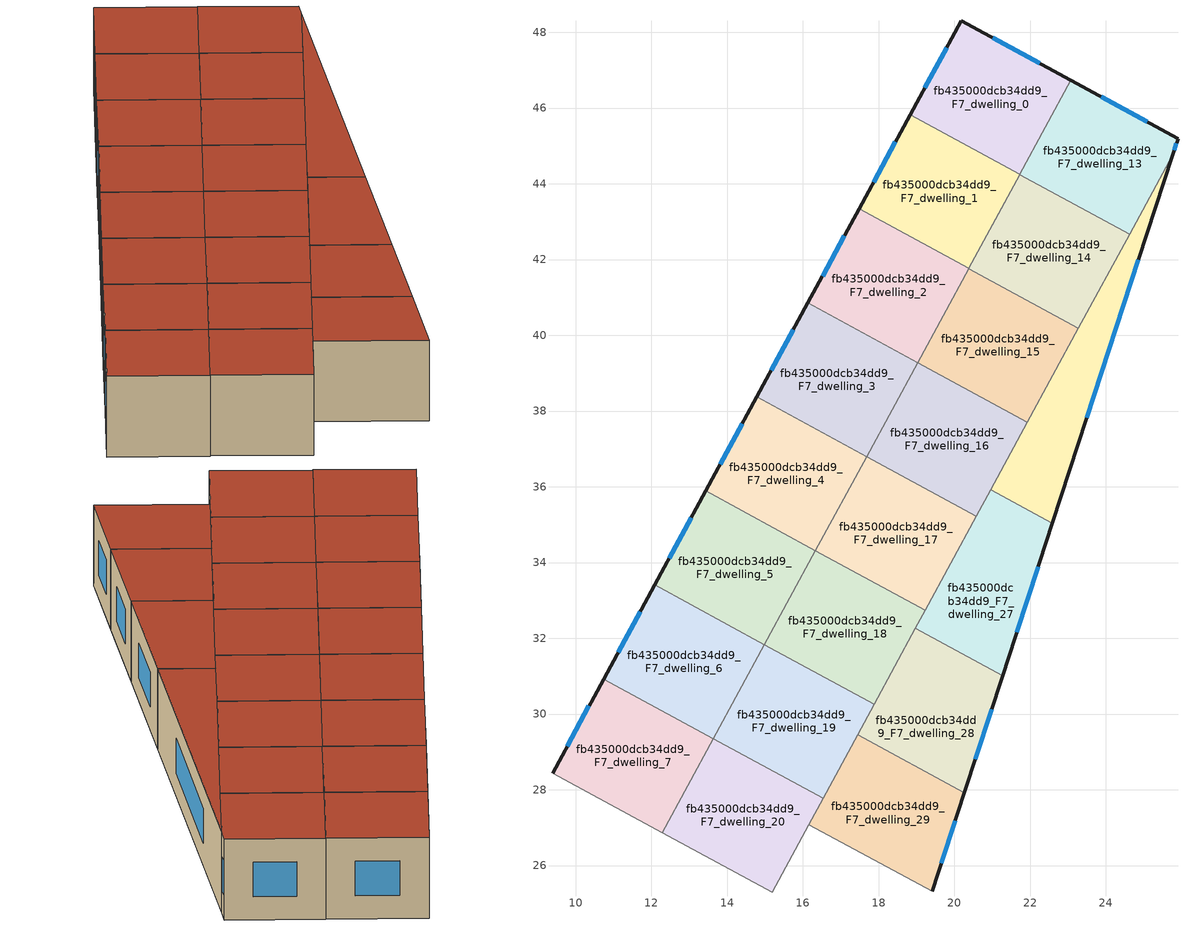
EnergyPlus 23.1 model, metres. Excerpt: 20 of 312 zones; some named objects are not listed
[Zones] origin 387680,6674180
fb435000dcb34dd9_F7_dwelling_0
 floor to fb435000dcb34dd9_F6_dwelling_0 (EU_floor_Construction): 23.08,46.73 21.73,44.25 18.83,45.82 20.18,48.31 z21
 wall outside (EU_wall_Construction): 23.08,46.73 20.18,48.31 18.83,45.82 z21:24
 wall to fb435000dcb34dd9_F7_dwelling_1 (EU_wall_Construction): 18.83,45.82 21.73,44.25 z21:24
 wall to fb435000dcb34dd9_F7_dwelling_13 (EU_wall_Construction): 21.73,44.25 23.08,46.73 z21:24
 window (EU_Window_Construction): 19.79,47.6 19.22,46.53 / 22.25,47.18 21.01,47.86 z21.86:23.14
 roof outside (EU_roof_Construction): 21.73,44.25 23.08,46.73 20.18,48.31 18.83,45.82 z24
fb435000dcb34dd9_F7_dwelling_1
 floor to fb435000dcb34dd9_F6_dwelling_1 (EU_floor_Construction): 21.73,44.25 20.38,41.76 17.48,43.34 18.83,45.82 z21
 wall outside (EU_wall_Construction): 18.83,45.82 17.48,43.34 z21:24
 wall to fb435000dcb34dd9_F7_dwelling_2 (EU_wall_Construction): 17.48,43.34 20.38,41.76 z21:24
 wall to fb435000dcb34dd9_F7_dwelling_14 (EU_wall_Construction): 20.38,41.76 21.73,44.25 z21:24
 window (EU_Window_Construction): 18.44,45.11 17.87,44.05 z21.86:23.14
 roof outside (EU_roof_Construction): 20.38,41.76 21.73,44.25 18.83,45.82 17.48,43.34 z24
fb435000dcb34dd9_F7_dwelling_13
 floor to fb435000dcb34dd9_F6_dwelling_13 (EU_floor_Construction): 25.9,45.2 25.77,44.77 24.62,42.67 21.73,44.25 21,42.91 23.08,46.73 z21
 wall outside (EU_wall_Construction): 25.77,44.77 25.9,45.2 23.08,46.73 z21:24
 wall to fb435000dcb34dd9_F7_dwelling_14 (EU_wall_Construction): 21.73,44.25 24.62,42.67 z21:24
 wall to fb435000dcb34dd9_F7_dwelling_26 (EU_wall_Construction): 24.62,42.67 25.77,44.77 z21:24
 wall adiabatic (EU_wall_Construction): 21.73,44.25 21,42.91 21.73,44.24 z21:24
 window (EU_Window_Construction): 25.1,45.63 23.88,46.29 / 25.8,44.89 25.86,45.07 z21.86:23.14
 roof outside (EU_roof_Construction): 24.62,42.67 25.77,44.77 25.9,45.2 23.08,46.73 21,42.91 21.73,44.25 z24
fb435000dcb34dd9_F7_dwelling_14
 floor to fb435000dcb34dd9_F6_dwelling_14 (EU_floor_Construction): 24.62,42.67 23.28,40.19 20.38,41.76 21.73,44.25 z21
 wall to fb435000dcb34dd9_F7_dwelling_15 (EU_wall_Construction): 20.38,41.76 23.28,40.19 z21:24
 wall to fb435000dcb34dd9_F7_dwelling_26 (EU_wall_Construction): 23.28,40.19 24.62,42.67 z21:24
 roof outside (EU_roof_Construction): 23.28,40.19 24.62,42.67 21.73,44.25 20.38,41.76 z24
fb435000dcb34dd9_F7_dwelling_15
 floor to fb435000dcb34dd9_F6_dwelling_15 (EU_floor_Construction): 23.28,40.19 21.93,37.71 19.03,39.28 20.38,41.76 z21
 wall to fb435000dcb34dd9_F7_dwelling_16 (EU_wall_Construction): 19.03,39.28 21.93,37.71 z21:24
 wall to fb435000dcb34dd9_F7_dwelling_2 (EU_wall_Construction): 20.38,41.76 19.03,39.28 z21:24
 wall to fb435000dcb34dd9_F7_dwelling_26 (EU_wall_Construction): 21.93,37.71 23.28,40.19 z21:24
 roof outside (EU_roof_Construction): 21.93,37.71 23.28,40.19 20.38,41.76 19.03,39.28 z24
fb435000dcb34dd9_F7_dwelling_16
 floor to fb435000dcb34dd9_F6_dwelling_16 (EU_floor_Construction): 21.93,37.71 20.58,35.22 17.68,36.8 19.03,39.28 z21
 wall to fb435000dcb34dd9_F7_dwelling_17 (EU_wall_Construction): 17.68,36.8 20.58,35.22 z21:24
 wall to fb435000dcb34dd9_F7_dwelling_27 (EU_wall_Construction): 20.58,35.22 20.96,35.93 z21:24
 wall to fb435000dcb34dd9_F7_dwelling_3 (EU_wall_Construction): 19.03,39.28 17.68,36.8 z21:24
 wall to fb435000dcb34dd9_F7_dwelling_26 (EU_wall_Construction): 20.96,35.93 21.93,37.71 z21:24
 roof outside (EU_roof_Construction): 20.58,35.22 21.93,37.71 19.03,39.28 17.68,36.8 z24
fb435000dcb34dd9_F7_dwelling_17
 floor to fb435000dcb34dd9_F6_dwelling_17 (EU_floor_Construction): 20.58,35.22 19.23,32.74 16.33,34.32 17.68,36.8 z21
 wall to fb435000dcb34dd9_F7_dwelling_18 (EU_wall_Construction): 16.33,34.32 19.23,32.74 z21:24
 wall to fb435000dcb34dd9_F7_dwelling_4 (EU_wall_Construction): 17.68,36.8 16.33,34.32 z21:24
 wall to fb435000dcb34dd9_F7_dwelling_27 (EU_wall_Construction): 19.23,32.74 20.58,35.22 z21:24
 roof outside (EU_roof_Construction): 19.23,32.74 20.58,35.22 17.68,36.8 16.33,34.32 z24
fb435000dcb34dd9_F7_dwelling_18
 floor to fb435000dcb34dd9_F6_dwelling_18 (EU_floor_Construction): 19.23,32.74 17.88,30.26 14.98,31.83 16.33,34.32 z21
 wall to fb435000dcb34dd9_F7_dwelling_19 (EU_wall_Construction): 14.98,31.83 17.88,30.26 z21:24
 wall to fb435000dcb34dd9_F7_dwelling_28 (EU_wall_Construction): 17.88,30.26 18.97,32.26 z21:24
 wall to fb435000dcb34dd9_F7_dwelling_5 (EU_wall_Construction): 16.33,34.32 14.98,31.83 z21:24
 wall to fb435000dcb34dd9_F7_dwelling_27 (EU_wall_Construction): 18.97,32.26 19.23,32.74 z21:24
 roof outside (EU_roof_Construction): 17.88,30.26 19.23,32.74 16.33,34.32 14.98,31.83 z24
fb435000dcb34dd9_F7_dwelling_19
 floor to fb435000dcb34dd9_F6_dwelling_19 (EU_floor_Construction): 17.88,30.26 16.53,27.78 13.64,29.35 14.98,31.83 z21
 wall to fb435000dcb34dd9_F7_dwelling_20 (EU_wall_Construction): 13.64,29.35 16.53,27.78 z21:24
 wall to fb435000dcb34dd9_F7_dwelling_29 (EU_wall_Construction): 16.53,27.78 17.44,29.45 z21:24
 wall to fb435000dcb34dd9_F7_dwelling_6 (EU_wall_Construction): 14.98,31.83 13.64,29.35 z21:24
 wall to fb435000dcb34dd9_F7_dwelling_28 (EU_wall_Construction): 17.45,29.45 17.88,30.26 z21:24
 roof outside (EU_roof_Construction): 16.53,27.78 17.88,30.26 14.98,31.83 13.64,29.35 z24
fb435000dcb34dd9_F7_dwelling_2
 floor to fb435000dcb34dd9_F6_dwelling_2 (EU_floor_Construction): 20.38,41.76 19.03,39.28 16.13,40.86 17.48,43.34 z21
 wall outside (EU_wall_Construction): 17.48,43.34 16.13,40.86 z21:24
 wall to fb435000dcb34dd9_F7_dwelling_3 (EU_wall_Construction): 16.13,40.86 19.03,39.28 z21:24
 window (EU_Window_Construction): 17.1,42.63 16.52,41.57 z21.86:23.14
 roof outside (EU_roof_Construction): 19.03,39.28 20.38,41.76 17.48,43.34 16.13,40.86 z24
fb435000dcb34dd9_F7_dwelling_20
 floor to fb435000dcb34dd9_F6_dwelling_20 (EU_floor_Construction): 16.53,27.78 15.19,25.29 12.29,26.87 13.64,29.35 z21
 wall to fb435000dcb34dd9_F7_dwelling_30 (EU_wall_Construction): 15.19,25.29 16.16,27.08 z21:24
 wall to fb435000dcb34dd9_F7_dwelling_21 (EU_wall_Construction): 12.29,26.87 15.19,25.29 z21:24
 wall to fb435000dcb34dd9_F7_dwelling_7 (EU_wall_Construction): 13.64,29.35 12.29,26.87 z21:24
 wall to fb435000dcb34dd9_F7_dwelling_29 (EU_wall_Construction): 16.16,27.08 16.53,27.78 z21:24
 roof outside (EU_roof_Construction): 15.19,25.29 16.53,27.78 13.64,29.35 12.29,26.87 z24
fb435000dcb34dd9_F7_dwelling_26
 floor to fb435000dcb34dd9_F6_dwelling_26 (EU_floor_Construction): 25.77,44.77 22.59,35.04 20.96,35.93 z21
 wall outside (EU_wall_Construction): 22.59,35.04 25.77,44.77 z21:24
 wall to fb435000dcb34dd9_F7_dwelling_27 (EU_wall_Construction): 20.96,35.93 22.59,35.04 z21:24
 window (EU_Window_Construction): 23.5,37.82 24.86,41.99 z21.86:23.14
 roof outside (EU_roof_Construction): 22.59,35.04 25.77,44.77 20.96,35.93 z24
fb435000dcb34dd9_F7_dwelling_27
 floor to fb435000dcb34dd9_F6_dwelling_27 (EU_floor_Construction): 22.59,35.04 21.27,31.01 18.97,32.26 20.96,35.93 z21
 wall outside (EU_wall_Construction): 21.27,31.01 22.59,35.04 z21:24
 wall to fb435000dcb34dd9_F7_dwelling_28 (EU_wall_Construction): 18.97,32.26 21.27,31.01 z21:24
 window (EU_Window_Construction): 21.65,32.16 22.21,33.89 z21.86:23.14
 roof outside (EU_roof_Construction): 21.27,31.01 22.59,35.04 20.96,35.93 18.97,32.26 z24
fb435000dcb34dd9_F7_dwelling_28
 floor to fb435000dcb34dd9_F6_dwelling_28 (EU_floor_Construction): 21.27,31.01 20.26,27.92 17.45,29.45 18.97,32.26 z21
 wall outside (EU_wall_Construction): 20.26,27.92 21.27,31.01 z21:24
 wall to fb435000dcb34dd9_F7_dwelling_29 (EU_wall_Construction): 17.45,29.45 20.26,27.92 z21:24
 window (EU_Window_Construction): 20.55,28.81 20.98,30.13 z21.86:23.14
 roof outside (EU_roof_Construction): 20.26,27.92 21.27,31.01 18.97,32.26 17.45,29.45 z24
fb435000dcb34dd9_F7_dwelling_29
 floor to fb435000dcb34dd9_F6_dwelling_29 (EU_floor_Construction): 20.26,27.92 19.41,25.32 16.16,27.08 17.45,29.45 z21
 wall outside (EU_wall_Construction): 19.41,25.32 20.26,27.92 z21:24
 wall to fb435000dcb34dd9_F7_dwelling_30 (EU_wall_Construction): 16.16,27.08 19.41,25.32 z21:24
 window (EU_Window_Construction): 19.66,26.06 20.02,27.18 z21.86:23.14
 roof outside (EU_roof_Construction): 19.41,25.32 20.26,27.92 17.45,29.45 16.16,27.08 z24
fb435000dcb34dd9_F7_dwelling_3
 floor to fb435000dcb34dd9_F6_dwelling_3 (EU_floor_Construction): 19.03,39.28 17.68,36.8 14.78,38.37 16.13,40.86 z21
 wall outside (EU_wall_Construction): 16.13,40.86 14.78,38.37 z21:24
 wall to fb435000dcb34dd9_F7_dwelling_4 (EU_wall_Construction): 14.78,38.37 17.68,36.8 z21:24
 window (EU_Window_Construction): 15.75,40.15 15.17,39.08 z21.86:23.14
 roof outside (EU_roof_Construction): 17.68,36.8 19.03,39.28 16.13,40.86 14.78,38.37 z24
fb435000dcb34dd9_F7_dwelling_4
 floor to fb435000dcb34dd9_F6_dwelling_4 (EU_floor_Construction): 17.68,36.8 16.33,34.32 13.43,35.89 14.78,38.37 z21
 wall outside (EU_wall_Construction): 14.78,38.37 13.43,35.89 z21:24
 wall to fb435000dcb34dd9_F7_dwelling_5 (EU_wall_Construction): 13.43,35.89 16.33,34.32 z21:24
 window (EU_Window_Construction): 14.4,37.66 13.82,36.6 z21.86:23.14
 roof outside (EU_roof_Construction): 16.33,34.32 17.68,36.8 14.78,38.37 13.43,35.89 z24
fb435000dcb34dd9_F7_dwelling_5
 floor to fb435000dcb34dd9_F6_dwelling_5 (EU_floor_Construction): 16.33,34.32 14.98,31.83 12.09,33.41 13.43,35.89 z21
 wall outside (EU_wall_Construction): 13.43,35.89 12.09,33.41 z21:24
 wall to fb435000dcb34dd9_F7_dwelling_6 (EU_wall_Construction): 12.09,33.41 14.98,31.83 z21:24
 window (EU_Window_Construction): 13.05,35.18 12.47,34.12 z21.86:23.14
 roof outside (EU_roof_Construction): 14.98,31.83 16.33,34.32 13.43,35.89 12.09,33.41 z24
fb435000dcb34dd9_F7_dwelling_6
 floor to fb435000dcb34dd9_F6_dwelling_6 (EU_floor_Construction): 14.98,31.83 13.64,29.35 10.74,30.92 12.09,33.41 z21
 wall outside (EU_wall_Construction): 12.09,33.41 10.74,30.92 z21:24
 wall to fb435000dcb34dd9_F7_dwelling_7 (EU_wall_Construction): 10.74,30.92 13.64,29.35 z21:24
 window (EU_Window_Construction): 11.7,32.7 11.12,31.63 z21.86:23.14
 roof outside (EU_roof_Construction): 13.64,29.35 14.98,31.83 12.09,33.41 10.74,30.92 z24
fb435000dcb34dd9_F7_dwelling_7
 floor to fb435000dcb34dd9_F6_dwelling_7 (EU_floor_Construction): 13.64,29.35 12.29,26.87 9.39,28.44 10.74,30.92 z21
 wall outside (EU_wall_Construction): 10.74,30.92 9.39,28.44 z21:24
 wall to fb435000dcb34dd9_F7_dwelling_8 (EU_wall_Construction): 9.39,28.44 12.29,26.87 z21:24
 window (EU_Window_Construction): 10.35,30.22 9.77,29.15 z21.86:23.14
 roof outside (EU_roof_Construction): 12.29,26.87 13.64,29.35 10.74,30.92 9.39,28.44 z24
[Building]
EU S2 Campaign: North Axis=0; Terrain=City; Solar Distribution=FullExterior
[Site:Location]
Helsinki-Vantaa.AP: Latitude=60.317; Longitude=24.963; Time Zone=2; Elevation=54.6
[SizingPeriod:WeatherFileDays]
AnnualSizingPeriod: Begin Month=1; Begin Day of Month=1; End Month=12; End Day of Month=31; Day of Week for Start Day=Monday; Use Weather File Daylight Saving Period=No; Use Weather File Rain and Snow Indicators=No
[MATERIAL]
EU_InternalMass_Material: Roughness=MediumRough; Thickness=0.1; Conductivity=1; Density=1800; Specific Heat=900; Thermal Absorptance=0.9; Solar Absorptance=0.7; Visible Absorptance=0.7
[MATERIAL:NOMASS] Roughness=MediumRough; Thermal Absorptance=0.9; Solar Absorptance=0.7; Visible Absorptance=0.7
Name | Thermal Resistance
EU_wall_NoMass | 5.91765
EU_roof_NoMass | 11.1778
EU_floor_NoMass | 6.2875
[WINDOWMATERIAL:SIMPLEGLAZINGSYSTEM]
EU_Window_SimpleGlazing: UFactor=0.994035; Solar Heat Gain Coefficient=0.7; Visible Transmittance=0.7
[CONSTRUCTION]
EU_wall_Construction: EU_wall_NoMass
EU_roof_Construction: EU_roof_NoMass
EU_floor_Construction: EU_floor_NoMass
EU_Window_Construction: EU_Window_SimpleGlazing
EU_InternalMass_Construction: EU_InternalMass_Material
[ZONE] Type=1; Multiplier=1; Ceiling Height=autocalculate; Floor Area=autocalculate; Part of Total Floor Area=Yes
Name | Volume
fb435000dcb34dd9_F7_dwelling_0; fb435000dcb34dd9_F7_dwelling_1 | 27.9529
fb435000dcb34dd9_F7_dwelling_13; fb435000dcb34dd9_F7_dwelling_6 | 27.958
fb435000dcb34dd9_F7_dwelling_14 | 27.9543
fb435000dcb34dd9_F7_dwelling_15 | 27.9551
fb435000dcb34dd9_F7_dwelling_16; fb435000dcb34dd9_F7_dwelling_19; fb435000dcb34dd9_F7_dwelling_20 | 27.9558
fb435000dcb34dd9_F7_dwelling_17 | 27.9631
fb435000dcb34dd9_F7_dwelling_18 | 27.9521
fb435000dcb34dd9_F7_dwelling_2; fb435000dcb34dd9_F7_dwelling_27; fb435000dcb34dd9_F7_dwelling_3; fb435000dcb34dd9_F7_dwelling_4; fb435000dcb34dd9_F7_dwelling_5 | 27.9573
fb435000dcb34dd9_F7_dwelling_26 | 27.95
fb435000dcb34dd9_F7_dwelling_28 | 27.9507
fb435000dcb34dd9_F7_dwelling_29 | 27.9624
fb435000dcb34dd9_F7_dwelling_7 | 27.9617
[INTERNALMASS] Construction=EU_InternalMass_Construction
Name | Zone or ZoneList | Surface Area
fb435000dcb34dd9_F7_dwelling_0_EU_InternalMass | fb435000dcb34dd9_F7_dwelling_0 | 9.31735
fb435000dcb34dd9_F7_dwelling_1_EU_InternalMass | fb435000dcb34dd9_F7_dwelling_1 | 9.31781
fb435000dcb34dd9_F7_dwelling_2_EU_InternalMass | fb435000dcb34dd9_F7_dwelling_2 | 9.31906
fb435000dcb34dd9_F7_dwelling_3_EU_InternalMass | fb435000dcb34dd9_F7_dwelling_3 | 9.31906
fb435000dcb34dd9_F7_dwelling_4_EU_InternalMass | fb435000dcb34dd9_F7_dwelling_4 | 9.32154
fb435000dcb34dd9_F7_dwelling_5_EU_InternalMass | fb435000dcb34dd9_F7_dwelling_5 | 9.31874
fb435000dcb34dd9_F7_dwelling_6_EU_InternalMass | fb435000dcb34dd9_F7_dwelling_6 | 9.31919
fb435000dcb34dd9_F7_dwelling_7_EU_InternalMass | fb435000dcb34dd9_F7_dwelling_7 | 9.32077
fb435000dcb34dd9_F7_dwelling_13_EU_InternalMass | fb435000dcb34dd9_F7_dwelling_13 | 9.32092
fb435000dcb34dd9_F7_dwelling_14_EU_InternalMass | fb435000dcb34dd9_F7_dwelling_14 | 9.31796
fb435000dcb34dd9_F7_dwelling_15_EU_InternalMass | fb435000dcb34dd9_F7_dwelling_15 | 9.31842
fb435000dcb34dd9_F7_dwelling_16_EU_InternalMass | fb435000dcb34dd9_F7_dwelling_16 | 9.31842
fb435000dcb34dd9_F7_dwelling_17_EU_InternalMass | fb435000dcb34dd9_F7_dwelling_17 | 9.31919
fb435000dcb34dd9_F7_dwelling_18_EU_InternalMass | fb435000dcb34dd9_F7_dwelling_18 | 9.31662
fb435000dcb34dd9_F7_dwelling_19_EU_InternalMass | fb435000dcb34dd9_F7_dwelling_19 | 9.31874
fb435000dcb34dd9_F7_dwelling_20_EU_InternalMass | fb435000dcb34dd9_F7_dwelling_20 | 9.31842
fb435000dcb34dd9_F7_dwelling_26_EU_InternalMass | fb435000dcb34dd9_F7_dwelling_26 | 9.31671
fb435000dcb34dd9_F7_dwelling_27_EU_InternalMass | fb435000dcb34dd9_F7_dwelling_27 | 9.31926
fb435000dcb34dd9_F7_dwelling_28_EU_InternalMass | fb435000dcb34dd9_F7_dwelling_28 | 9.31643
fb435000dcb34dd9_F7_dwelling_29_EU_InternalMass | fb435000dcb34dd9_F7_dwelling_29 | 9.32089
[OTHEREQUIPMENT] Fuel Type=Electricity; Design Level Calculation Method=Watts/Area; Power per Zone Floor Area=1; Fraction Latent=0; Fraction Radiant=0; Fraction Lost=0; Carbon Dioxide Generation Rate=0; EndUse Subcategory=EU_Step8_InternalGains
Name | Zone or ZoneList or Space or SpaceList | Schedule
EU_Step8_InternalGain_fb435000dcb34dd9_F7_dwelling_0_f000 | fb435000dcb34dd9_F7_dwelling_0 | EU_Step8_GainSchedule_fb435000dcb34dd9_F7_dwelling_0_f000
EU_Step8_InternalGain_fb435000dcb34dd9_F7_dwelling_1_f000 | fb435000dcb34dd9_F7_dwelling_1 | EU_Step8_GainSchedule_fb435000dcb34dd9_F7_dwelling_1_f000
EU_Step8_InternalGain_fb435000dcb34dd9_F7_dwelling_2_f000 | fb435000dcb34dd9_F7_dwelling_2 | EU_Step8_GainSchedule_fb435000dcb34dd9_F7_dwelling_2_f000
EU_Step8_InternalGain_fb435000dcb34dd9_F7_dwelling_3_f000 | fb435000dcb34dd9_F7_dwelling_3 | EU_Step8_GainSchedule_fb435000dcb34dd9_F7_dwelling_3_f000
EU_Step8_InternalGain_fb435000dcb34dd9_F7_dwelling_4_f000 | fb435000dcb34dd9_F7_dwelling_4 | EU_Step8_GainSchedule_fb435000dcb34dd9_F7_dwelling_4_f000
EU_Step8_InternalGain_fb435000dcb34dd9_F7_dwelling_5_f000 | fb435000dcb34dd9_F7_dwelling_5 | EU_Step8_GainSchedule_fb435000dcb34dd9_F7_dwelling_5_f000
EU_Step8_InternalGain_fb435000dcb34dd9_F7_dwelling_6_f000 | fb435000dcb34dd9_F7_dwelling_6 | EU_Step8_GainSchedule_fb435000dcb34dd9_F7_dwelling_6_f000
EU_Step8_InternalGain_fb435000dcb34dd9_F7_dwelling_7_f000 | fb435000dcb34dd9_F7_dwelling_7 | EU_Step8_GainSchedule_fb435000dcb34dd9_F7_dwelling_7_f000
EU_Step8_InternalGain_fb435000dcb34dd9_F7_dwelling_13_f000 | fb435000dcb34dd9_F7_dwelling_13 | EU_Step8_GainSchedule_fb435000dcb34dd9_F7_dwelling_13_f000
EU_Step8_InternalGain_fb435000dcb34dd9_F7_dwelling_14_f000 | fb435000dcb34dd9_F7_dwelling_14 | EU_Step8_GainSchedule_fb435000dcb34dd9_F7_dwelling_14_f000
EU_Step8_InternalGain_fb435000dcb34dd9_F7_dwelling_15_f000 | fb435000dcb34dd9_F7_dwelling_15 | EU_Step8_GainSchedule_fb435000dcb34dd9_F7_dwelling_15_f000
EU_Step8_InternalGain_fb435000dcb34dd9_F7_dwelling_16_f000 | fb435000dcb34dd9_F7_dwelling_16 | EU_Step8_GainSchedule_fb435000dcb34dd9_F7_dwelling_16_f000
EU_Step8_InternalGain_fb435000dcb34dd9_F7_dwelling_17_f000 | fb435000dcb34dd9_F7_dwelling_17 | EU_Step8_GainSchedule_fb435000dcb34dd9_F7_dwelling_17_f000
EU_Step8_InternalGain_fb435000dcb34dd9_F7_dwelling_18_f000 | fb435000dcb34dd9_F7_dwelling_18 | EU_Step8_GainSchedule_fb435000dcb34dd9_F7_dwelling_18_f000
EU_Step8_InternalGain_fb435000dcb34dd9_F7_dwelling_19_f000 | fb435000dcb34dd9_F7_dwelling_19 | EU_Step8_GainSchedule_fb435000dcb34dd9_F7_dwelling_19_f000
EU_Step8_InternalGain_fb435000dcb34dd9_F7_dwelling_20_f000 | fb435000dcb34dd9_F7_dwelling_20 | EU_Step8_GainSchedule_fb435000dcb34dd9_F7_dwelling_20_f000
EU_Step8_InternalGain_fb435000dcb34dd9_F7_dwelling_26_f000 | fb435000dcb34dd9_F7_dwelling_26 | EU_Step8_GainSchedule_fb435000dcb34dd9_F7_dwelling_26_f000
EU_Step8_InternalGain_fb435000dcb34dd9_F7_dwelling_27_f000 | fb435000dcb34dd9_F7_dwelling_27 | EU_Step8_GainSchedule_fb435000dcb34dd9_F7_dwelling_27_f000
EU_Step8_InternalGain_fb435000dcb34dd9_F7_dwelling_28_f000 | fb435000dcb34dd9_F7_dwelling_28 | EU_Step8_GainSchedule_fb435000dcb34dd9_F7_dwelling_28_f000
EU_Step8_InternalGain_fb435000dcb34dd9_F7_dwelling_29_f000 | fb435000dcb34dd9_F7_dwelling_29 | EU_Step8_GainSchedule_fb435000dcb34dd9_F7_dwelling_29_f000
[ZONEVENTILATION:DESIGNFLOWRATE] Schedule=EU_AlwaysOn; Design Flow Rate Calculation Method=AirChanges/Hour; Air Changes per Hour=0.596421; Ventilation Type=Natural; Fan Pressure Rise=0; Fan Total Efficiency=1; Constant Term Coefficient=1; Temperature Term Coefficient=0; Velocity Term Coefficient=0; Velocity Squared Term Coefficient=0; Minimum Indoor Temperature=-100; Maximum Indoor Temperature=100; Delta Temperature=-100; Minimum Outdoor Temperature=-100; Maximum Outdoor Temperature=100; Maximum Wind Speed=40
Name | Zone or ZoneList or Space or SpaceList
EU_ConstantAir_fb435000dcb34dd9_F7_dwelling_0 | fb435000dcb34dd9_F7_dwelling_0
EU_ConstantAir_fb435000dcb34dd9_F7_dwelling_1 | fb435000dcb34dd9_F7_dwelling_1
EU_ConstantAir_fb435000dcb34dd9_F7_dwelling_2 | fb435000dcb34dd9_F7_dwelling_2
EU_ConstantAir_fb435000dcb34dd9_F7_dwelling_3 | fb435000dcb34dd9_F7_dwelling_3
EU_ConstantAir_fb435000dcb34dd9_F7_dwelling_4 | fb435000dcb34dd9_F7_dwelling_4
EU_ConstantAir_fb435000dcb34dd9_F7_dwelling_5 | fb435000dcb34dd9_F7_dwelling_5
EU_ConstantAir_fb435000dcb34dd9_F7_dwelling_6 | fb435000dcb34dd9_F7_dwelling_6
EU_ConstantAir_fb435000dcb34dd9_F7_dwelling_7 | fb435000dcb34dd9_F7_dwelling_7
EU_ConstantAir_fb435000dcb34dd9_F7_dwelling_13 | fb435000dcb34dd9_F7_dwelling_13
EU_ConstantAir_fb435000dcb34dd9_F7_dwelling_14 | fb435000dcb34dd9_F7_dwelling_14
EU_ConstantAir_fb435000dcb34dd9_F7_dwelling_15 | fb435000dcb34dd9_F7_dwelling_15
EU_ConstantAir_fb435000dcb34dd9_F7_dwelling_16 | fb435000dcb34dd9_F7_dwelling_16
EU_ConstantAir_fb435000dcb34dd9_F7_dwelling_17 | fb435000dcb34dd9_F7_dwelling_17
EU_ConstantAir_fb435000dcb34dd9_F7_dwelling_18 | fb435000dcb34dd9_F7_dwelling_18
EU_ConstantAir_fb435000dcb34dd9_F7_dwelling_19 | fb435000dcb34dd9_F7_dwelling_19
EU_ConstantAir_fb435000dcb34dd9_F7_dwelling_20 | fb435000dcb34dd9_F7_dwelling_20
EU_ConstantAir_fb435000dcb34dd9_F7_dwelling_26 | fb435000dcb34dd9_F7_dwelling_26
EU_ConstantAir_fb435000dcb34dd9_F7_dwelling_27 | fb435000dcb34dd9_F7_dwelling_27
EU_ConstantAir_fb435000dcb34dd9_F7_dwelling_28 | fb435000dcb34dd9_F7_dwelling_28
EU_ConstantAir_fb435000dcb34dd9_F7_dwelling_29 | fb435000dcb34dd9_F7_dwelling_29
[HVACTEMPLATE:ZONE:IDEALLOADSAIRSYSTEM] System Availability Schedule=EU_AlwaysOn; Maximum Heating Supply Air Temperature=50; Minimum Cooling Supply Air Temperature=13; Maximum Heating Supply Air Humidity Ratio=0.0156; Minimum Cooling Supply Air Humidity Ratio=0.0077; Heating Limit=NoLimit; Cooling Limit=NoLimit; Heating Availability Schedule=EU_AlwaysOn; Cooling Availability Schedule=EU_CoolingOff; Dehumidification Control Type=ConstantSensibleHeatRatio; Cooling Sensible Heat Ratio=0.7; Dehumidification Setpoint=60; Humidification Control Type=None; Humidification Setpoint=30; Outdoor Air Method=None; Outdoor Air Flow Rate per Person=0.00944; Outdoor Air Flow Rate per Zone Floor Area=0; Outdoor Air Flow Rate per Zone=0; Demand Controlled Ventilation Type=None; Outdoor Air Economizer Type=NoEconomizer; Heat Recovery Type=None; Sensible Heat Recovery Effectiveness=0.7; Latent Heat Recovery Effectiveness=0.65
Name | Template Thermostat
fb435000dcb34dd9_F7_dwelling_0 | EU_HeatOnly_fb435000dcb34dd9_F7_dwelling_0
fb435000dcb34dd9_F7_dwelling_1 | EU_HeatOnly_fb435000dcb34dd9_F7_dwelling_1
fb435000dcb34dd9_F7_dwelling_2 | EU_HeatOnly_fb435000dcb34dd9_F7_dwelling_2
fb435000dcb34dd9_F7_dwelling_3 | EU_HeatOnly_fb435000dcb34dd9_F7_dwelling_3
fb435000dcb34dd9_F7_dwelling_4 | EU_HeatOnly_fb435000dcb34dd9_F7_dwelling_4
fb435000dcb34dd9_F7_dwelling_5 | EU_HeatOnly_fb435000dcb34dd9_F7_dwelling_5
fb435000dcb34dd9_F7_dwelling_6 | EU_HeatOnly_fb435000dcb34dd9_F7_dwelling_6
fb435000dcb34dd9_F7_dwelling_7 | EU_HeatOnly_fb435000dcb34dd9_F7_dwelling_7
fb435000dcb34dd9_F7_dwelling_13 | EU_HeatOnly_fb435000dcb34dd9_F7_dwelling_13
fb435000dcb34dd9_F7_dwelling_14 | EU_HeatOnly_fb435000dcb34dd9_F7_dwelling_14
fb435000dcb34dd9_F7_dwelling_15 | EU_HeatOnly_fb435000dcb34dd9_F7_dwelling_15
fb435000dcb34dd9_F7_dwelling_16 | EU_HeatOnly_fb435000dcb34dd9_F7_dwelling_16
fb435000dcb34dd9_F7_dwelling_17 | EU_HeatOnly_fb435000dcb34dd9_F7_dwelling_17
fb435000dcb34dd9_F7_dwelling_18 | EU_HeatOnly_fb435000dcb34dd9_F7_dwelling_18
fb435000dcb34dd9_F7_dwelling_19 | EU_HeatOnly_fb435000dcb34dd9_F7_dwelling_19
fb435000dcb34dd9_F7_dwelling_20 | EU_HeatOnly_fb435000dcb34dd9_F7_dwelling_20
fb435000dcb34dd9_F7_dwelling_26 | EU_HeatOnly_fb435000dcb34dd9_F7_dwelling_26
fb435000dcb34dd9_F7_dwelling_27 | EU_HeatOnly_fb435000dcb34dd9_F7_dwelling_27
fb435000dcb34dd9_F7_dwelling_28 | EU_HeatOnly_fb435000dcb34dd9_F7_dwelling_28
fb435000dcb34dd9_F7_dwelling_29 | EU_HeatOnly_fb435000dcb34dd9_F7_dwelling_29
[SIZING:ZONE] Zone Cooling Design Supply Air Temperature Input Method=SupplyAirTemperature; Zone Cooling Design Supply Air Temperature=13; Zone Heating Design Supply Air Temperature Input Method=SupplyAirTemperature; Zone Heating Design Supply Air Temperature=50; Zone Cooling Design Supply Air Humidity Ratio=0.008; Zone Heating Design Supply Air Humidity Ratio=0.008; Cooling Design Air Flow Method=DesignDay; Cooling Design Air Flow Rate=0; Cooling Minimum Air Flow per Zone Floor Area=0.000762; Cooling Minimum Air Flow=0; Cooling Minimum Air Flow Fraction=0.2; Heating Design Air Flow Method=DesignDay; Heating Design Air Flow Rate=0; Heating Maximum Air Flow per Zone Floor Area=0.002032; Heating Maximum Air Flow=0.141576; Heating Maximum Air Flow Fraction=0.3; Account for Dedicated Outdoor Air System=No; Dedicated Outdoor Air System Control Strategy=NeutralSupplyAir; Dedicated Outdoor Air Low Setpoint Temperature for Design=autosize; Dedicated Outdoor Air High Setpoint Temperature for Design=autosize; Zone Load Sizing Method=Sensible Load Only No Latent Load; Zone Latent Cooling Design Supply Air Humidity Ratio Input Method=HumidityRatioDifference; Zone Cooling Design Supply Air Humidity Ratio Difference=0.005; Zone Latent Heating Design Supply Air Humidity Ratio Input Method=HumidityRatioDifference; Zone Humidification Design Supply Air Humidity Ratio Difference=0.005
fb435000dcb34dd9_F7_dwelling_0; fb435000dcb34dd9_F7_dwelling_1; fb435000dcb34dd9_F7_dwelling_2; fb435000dcb34dd9_F7_dwelling_3; fb435000dcb34dd9_F7_dwelling_4; fb435000dcb34dd9_F7_dwelling_5; fb435000dcb34dd9_F7_dwelling_6; fb435000dcb34dd9_F7_dwelling_7; fb435000dcb34dd9_F7_dwelling_13; fb435000dcb34dd9_F7_dwelling_14; fb435000dcb34dd9_F7_dwelling_15; fb435000dcb34dd9_F7_dwelling_16; fb435000dcb34dd9_F7_dwelling_17; fb435000dcb34dd9_F7_dwelling_18; fb435000dcb34dd9_F7_dwelling_19; fb435000dcb34dd9_F7_dwelling_20; fb435000dcb34dd9_F7_dwelling_26; fb435000dcb34dd9_F7_dwelling_27; fb435000dcb34dd9_F7_dwelling_28; fb435000dcb34dd9_F7_dwelling_29
[SCHEDULE:CONSTANT]
Name | Hourly Value
EU_AlwaysOn | 1
EU_CoolingOff | 0
[SCHEDULE:FILE] Column Number=1; Rows to Skip at Top=0; Number of Hours of Data=8760; Column Separator=Comma; Interpolate to Timestep=No; Minutes per Item=60; Adjust Schedule for Daylight Savings=Yes
Name | File
EU_Step8_GainSchedule_fb435000dcb34dd9_F7_dwelling_0_f000 | ../../schedules/fb435000dcb34dd9/fb435000dcb34dd9_F7_dwelling_0_f000_gain.csv
EU_Step8_GainSchedule_fb435000dcb34dd9_F7_dwelling_1_f000 | ../../schedules/fb435000dcb34dd9/fb435000dcb34dd9_F7_dwelling_1_f000_gain.csv
EU_Step8_GainSchedule_fb435000dcb34dd9_F7_dwelling_2_f000 | ../../schedules/fb435000dcb34dd9/fb435000dcb34dd9_F7_dwelling_2_f000_gain.csv
EU_Step8_GainSchedule_fb435000dcb34dd9_F7_dwelling_3_f000 | ../../schedules/fb435000dcb34dd9/fb435000dcb34dd9_F7_dwelling_3_f000_gain.csv
EU_Step8_GainSchedule_fb435000dcb34dd9_F7_dwelling_4_f000 | ../../schedules/fb435000dcb34dd9/fb435000dcb34dd9_F7_dwelling_4_f000_gain.csv
EU_Step8_GainSchedule_fb435000dcb34dd9_F7_dwelling_5_f000 | ../../schedules/fb435000dcb34dd9/fb435000dcb34dd9_F7_dwelling_5_f000_gain.csv
EU_Step8_GainSchedule_fb435000dcb34dd9_F7_dwelling_6_f000 | ../../schedules/fb435000dcb34dd9/fb435000dcb34dd9_F7_dwelling_6_f000_gain.csv
EU_Step8_GainSchedule_fb435000dcb34dd9_F7_dwelling_7_f000 | ../../schedules/fb435000dcb34dd9/fb435000dcb34dd9_F7_dwelling_7_f000_gain.csv
EU_Step8_GainSchedule_fb435000dcb34dd9_F7_dwelling_13_f000 | ../../schedules/fb435000dcb34dd9/fb435000dcb34dd9_F7_dwelling_13_f000_gain.csv
EU_Step8_GainSchedule_fb435000dcb34dd9_F7_dwelling_14_f000 | ../../schedules/fb435000dcb34dd9/fb435000dcb34dd9_F7_dwelling_14_f000_gain.csv
EU_Step8_GainSchedule_fb435000dcb34dd9_F7_dwelling_15_f000 | ../../schedules/fb435000dcb34dd9/fb435000dcb34dd9_F7_dwelling_15_f000_gain.csv
EU_Step8_GainSchedule_fb435000dcb34dd9_F7_dwelling_16_f000 | ../../schedules/fb435000dcb34dd9/fb435000dcb34dd9_F7_dwelling_16_f000_gain.csv
EU_Step8_GainSchedule_fb435000dcb34dd9_F7_dwelling_17_f000 | ../../schedules/fb435000dcb34dd9/fb435000dcb34dd9_F7_dwelling_17_f000_gain.csv
EU_Step8_GainSchedule_fb435000dcb34dd9_F7_dwelling_18_f000 | ../../schedules/fb435000dcb34dd9/fb435000dcb34dd9_F7_dwelling_18_f000_gain.csv
EU_Step8_GainSchedule_fb435000dcb34dd9_F7_dwelling_19_f000 | ../../schedules/fb435000dcb34dd9/fb435000dcb34dd9_F7_dwelling_19_f000_gain.csv
EU_Step8_GainSchedule_fb435000dcb34dd9_F7_dwelling_20_f000 | ../../schedules/fb435000dcb34dd9/fb435000dcb34dd9_F7_dwelling_20_f000_gain.csv
EU_Step8_GainSchedule_fb435000dcb34dd9_F7_dwelling_26_f000 | ../../schedules/fb435000dcb34dd9/fb435000dcb34dd9_F7_dwelling_26_f000_gain.csv
EU_Step8_GainSchedule_fb435000dcb34dd9_F7_dwelling_27_f000 | ../../schedules/fb435000dcb34dd9/fb435000dcb34dd9_F7_dwelling_27_f000_gain.csv
EU_Step8_GainSchedule_fb435000dcb34dd9_F7_dwelling_28_f000 | ../../schedules/fb435000dcb34dd9/fb435000dcb34dd9_F7_dwelling_28_f000_gain.csv
EU_Step8_GainSchedule_fb435000dcb34dd9_F7_dwelling_29_f000 | ../../schedules/fb435000dcb34dd9/fb435000dcb34dd9_F7_dwelling_29_f000_gain.csv
